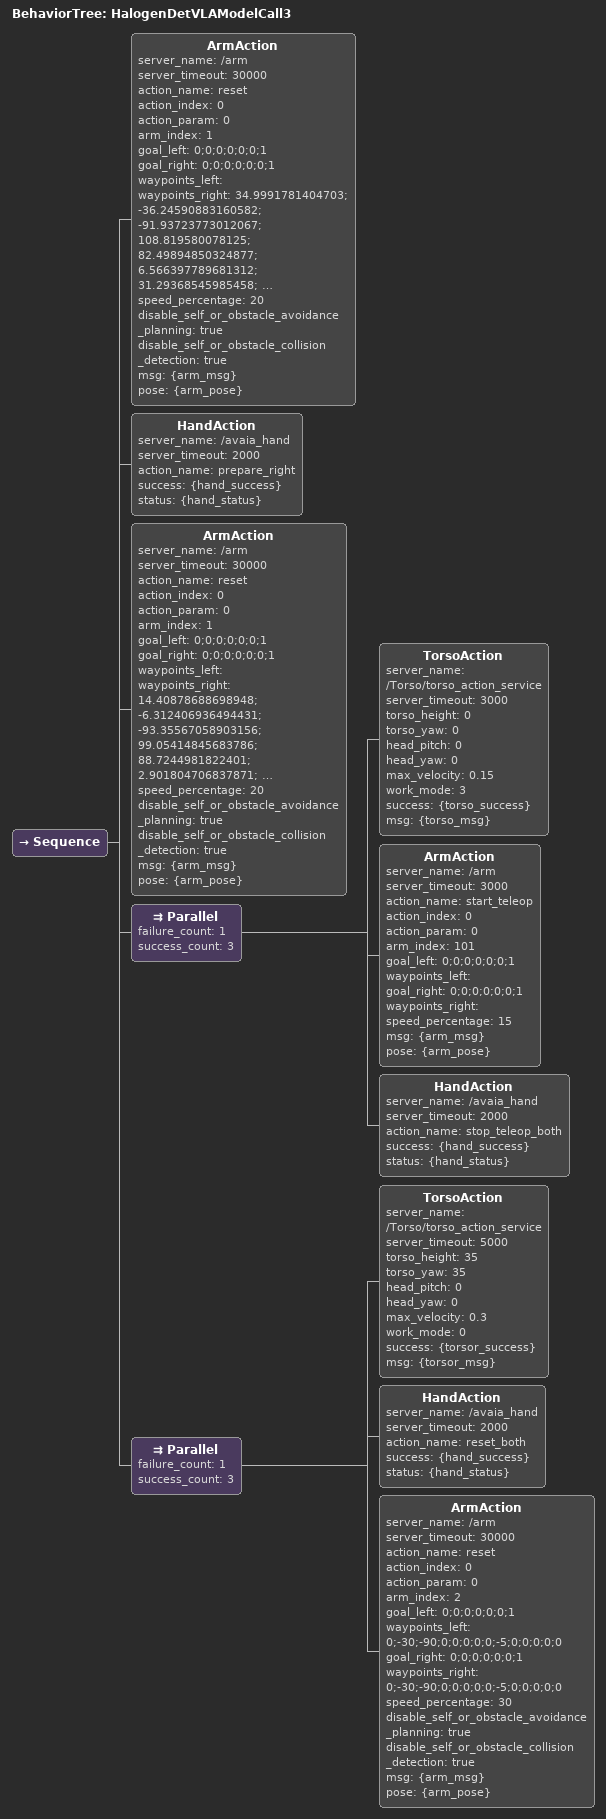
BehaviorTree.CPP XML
<?xml version="1.0" encoding="UTF-8"?>
<root BTCPP_format="4"
      main_tree_to_execute="HalogenDetVLAModelCall3">
  <BehaviorTree ID="HalogenDetVLAModelCall3">
    <Sequence>

         <ArmAction server_name="/arm"
                                server_timeout="30000"
                                action_name="reset"
                                action_index="0"
                                action_param="0"
                                arm_index="1"
                                goal_left="0;0;0;0;0;0;1"
                                goal_right="0;0;0;0;0;0;1"
                                waypoints_left=""
                                waypoints_right="34.9991781404703; -36.24590883160582; -91.93723773012067; 108.819580078125; 82.49894850324877; 6.566397789681312; 31.29368545985458;
                                37.04513700881807; 4.252524800819926; -95.11718145691522; 101.79240916034964; 101.2236219349474; -13.168637115176361; 34.22088925201114;
                                32.659035862082305; 4.251328270034034; -95.11125319074877; 93.60465776802289; 101.22095693456065; -13.005473826191214; 34.821112604424506;
                                32.8590196666151; 4.136842028929456; -96.03274505917389; 87.80980478418935; 100.03035441483601; -13.828306292543317; 31.827773292465967;
                                34.81600015470297; 3.4517193784808167; -97.32804402266399; 83.43077404664295; 97.71463224203279; -13.872414768332302; 32.449751750077354"
                                speed_percentage="20"
                                disable_self_or_obstacle_avoidance_planning="true"
                                disable_self_or_obstacle_collision_detection="true"
                                msg="{arm_msg}"
                                pose="{arm_pose}"/>
          <HandAction server_name="/avaia_hand"
                                server_timeout="2000"
                                action_name="prepare_right"
                                success="{hand_success}"
                                status="{hand_status}"/>
          <ArmAction server_name="/arm"
                                server_timeout="30000"
                                action_name="reset"
                                action_index="0"
                                action_param="0"
                                arm_index="1"
                                goal_left="0;0;0;0;0;0;1"
                                goal_right="0;0;0;0;0;0;1"
                                waypoints_left=""
                                waypoints_right="14.40878688698948; -6.312406936494431; -93.35567058903156; 99.05414845683786; 88.7244981822401; 2.901804706837871; 35.69920303797958"
                                speed_percentage="20"
                                disable_self_or_obstacle_avoidance_planning="true"
                                disable_self_or_obstacle_collision_detection="true"
                                msg="{arm_msg}"
                                pose="{arm_pose}"/>

          <Parallel failure_count="1"
                          success_count="3">
              <TorsoAction server_name="/Torso/torso_action_service"
                          server_timeout="3000"
                          torso_height="0"
                          torso_yaw="0"
                          head_pitch="0"
                          head_yaw="0"
                          max_velocity="0.15"
                          work_mode="3"
                          success="{torso_success}"
                          msg="{torso_msg}"/>
                  <ArmAction server_name="/arm"
                          server_timeout="3000"
                          action_name="start_teleop"
                          action_index="0"
                          action_param="0"
                          arm_index="101"
                          goal_left="0;0;0;0;0;0;1"
                          waypoints_left=""
                          goal_right="0;0;0;0;0;0;1"
                          waypoints_right=""
                          speed_percentage="15"
                          msg="{arm_msg}"
                          pose="{arm_pose}"/>
                  <HandAction server_name="/avaia_hand"
                          server_timeout="2000"
                          action_name="stop_teleop_both"
                          success="{hand_success}"
                          status="{hand_status}"/>
        </Parallel>

        <!--reset arm hand torso-->
          <Parallel failure_count="1"
                          success_count="3">
                <TorsoAction server_name="/Torso/torso_action_service"
                                server_timeout="5000"
                                torso_height="35"
                                torso_yaw="35"
                                head_pitch="0"
                                head_yaw="0"
                                max_velocity="0.3"
                                work_mode="0"
                                success="{torsor_success}"
                                msg="{torsor_msg}"/>
                <HandAction server_name="/avaia_hand"
                                server_timeout="2000"
                                action_name="reset_both"
                                success="{hand_success}"
                                status="{hand_status}"/>
                <ArmAction server_name="/arm"
                                server_timeout="30000"
                                action_name="reset"
                                action_index="0"
                                action_param="0"
                                arm_index="2"
                                goal_left="0;0;0;0;0;0;1"
                                waypoints_left="0;-30;-90;0;0;0;0;0;-5;0;0;0;0;0"
                                goal_right="0;0;0;0;0;0;1"
                                waypoints_right="0;-30;-90;0;0;0;0;0;-5;0;0;0;0;0"
                                speed_percentage="30"
                                disable_self_or_obstacle_avoidance_planning="true"
                                disable_self_or_obstacle_collision_detection="true"
                                msg="{arm_msg}"
                                pose="{arm_pose}"/>
        </Parallel>

    </Sequence>
  </BehaviorTree>
</root>
